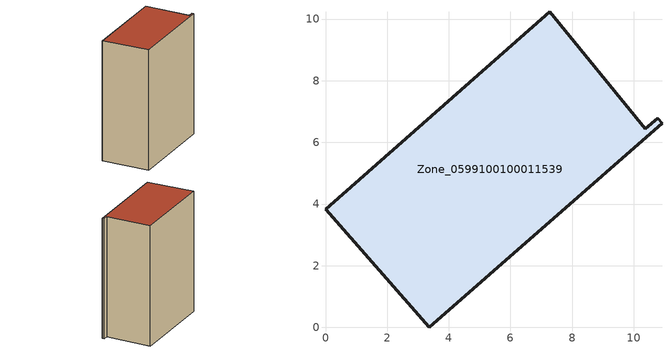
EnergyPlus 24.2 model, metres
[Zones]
Zone_0599100100011539
 floor ground (C_G): 10.37,6.44 10.77,6.79 10.92,6.62 3.36,0 0,3.84 7.27,10.24 z3.68
 wall outside (C_F): 0,3.84 3.36,0 10.92,6.62 10.77,6.79 10.37,6.44 7.27,10.24 0,3.84 z3.68:16.63
 roof outside (C_R): 10.77,6.79 10.37,6.44 7.27,10.24 0,3.84 3.36,0 10.92,6.62 z16.63
[BUILDING]
Pand.0599100100011539: North Axis=0; Terrain=City; Loads Convergence Tolerance Value=0.04; Temperature Convergence Tolerance Value=0.4; Solar Distribution=FullExterior; Maximum Number of Warmup Days=25; Minimum Number of Warmup Days=1
[Site:Location]
Rotterdam.The.Hague.AP_ZH_NLD Design_Conditions: Latitude=51.96; Longitude=4.45; Time Zone=1; Elevation=-4.5
[SITE:GROUNDTEMPERATURE:BUILDINGSURFACE]
18, 18, 18, 18, 18, 18, 18, 18, 18, 18, 18, 18
[MATERIAL] Thermal Absorptance=0.9; Solar Absorptance=0.7; Visible Absorptance=0.7
Name | Roughness | Thickness | Conductivity | Density | Specific Heat
G.TI.2015-2018 | MediumSmooth | 0.15 | 0.0428571 | 540 | 1210
F.TI.2015-2018 | Rough | 0.3 | 0.0666667 | 1920 | 840
R.TI.2015-2018 | MediumRough | 0.2 | 0.0333333 | 1500 | 1000
[CONSTRUCTION]
C_G: G.TI.2015-2018
C_F: F.TI.2015-2018
C_R: R.TI.2015-2018
[ZONE]
Zone_0599100100011539: Type=1; Multiplier=1; Ceiling Height=Autocalculate; Volume=Autocalculate; Floor Area=autocalculate; Part of Total Floor Area=Yes
[ZONEINFILTRATION:DESIGNFLOWRATE]
Infil_Zone_0599100100011539: Zone or ZoneList or Space or SpaceList=Zone_0599100100011539; Schedule=AlwaysOn; Design Flow Rate Calculation Method=Flow/Area; Flow Rate per Floor Area=0.0015; Constant Term Coefficient=1; Temperature Term Coefficient=0; Velocity Term Coefficient=0; Velocity Squared Term Coefficient=0
[HVACTEMPLATE:ZONE:IDEALLOADSAIRSYSTEM]
Zone_0599100100011539: Maximum Heating Supply Air Temperature=50; Minimum Cooling Supply Air Temperature=13; Maximum Heating Supply Air Humidity Ratio=0.0156; Minimum Cooling Supply Air Humidity Ratio=0.0077; Heating Limit=NoLimit; Cooling Limit=NoLimit; Dehumidification Control Type=ConstantSensibleHeatRatio; Cooling Sensible Heat Ratio=0.7; Dehumidification Setpoint=60; Humidification Control Type=None; Humidification Setpoint=30; Outdoor Air Method=None; Outdoor Air Flow Rate per Person=0.00944; Outdoor Air Flow Rate per Zone Floor Area=0; Outdoor Air Flow Rate per Zone=0; Demand Controlled Ventilation Type=None; Outdoor Air Economizer Type=NoEconomizer; Heat Recovery Type=None; Sensible Heat Recovery Effectiveness=0.7; Latent Heat Recovery Effectiveness=0.65
[ZONECONTROL:THERMOSTAT]
ThermostatControl_Zone_0599100100011539: Zone or ZoneList=Zone_0599100100011539; Control Type Schedule=DualSetpointControlType; Control 1=Thermostat_Zone_0599100100011539; Temperature Difference Between Cutout And Setpoint=0
[THERMOSTATSETPOINT:DUALSETPOINT]
Thermostat_Zone_0599100100011539: Heating Setpoint Temperature Schedule=HeatingSetpoint_Zone_0599100100011539; Cooling Setpoint Temperature Schedule=CoolingSetpoint_Zone_0599100100011539
[SCHEDULE:COMPACT]
HeatingSetpoint_Zone_0599100100011539: Through: 12/31, For: AllDays, Until: 24:00, 21
CoolingSetpoint_Zone_0599100100011539: Through: 12/31, For: AllDays, Until: 24:00, 24
DualSetpointControlType: Through: 12/31, For: AllDays, Until: 24:00, 4
AlwaysOn: Through: 12/31, For: AllDays, Until: 24:00, 1
